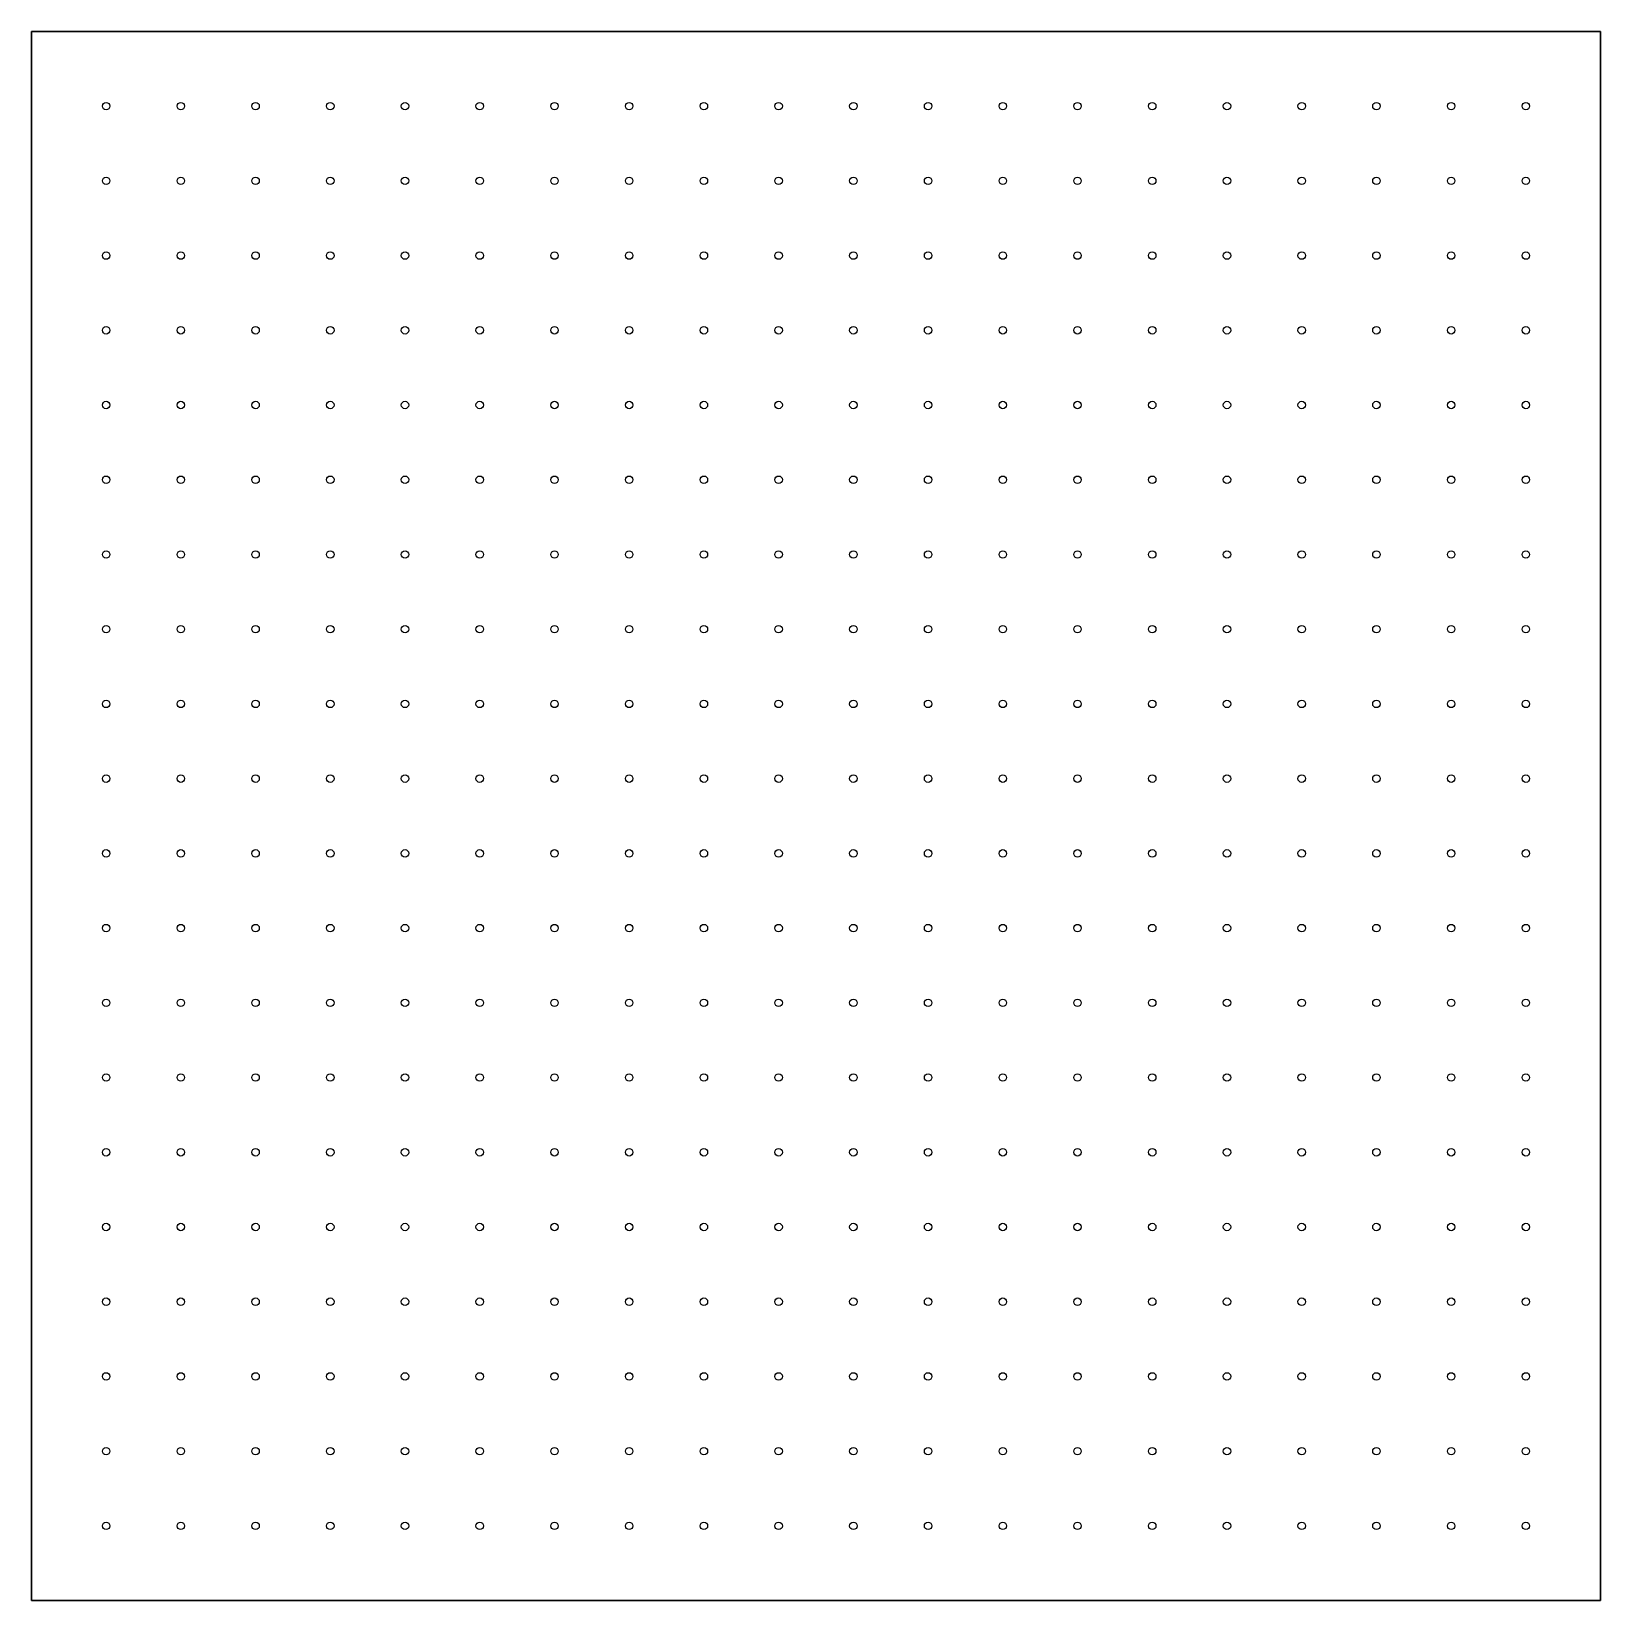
# Model space of a CAD drawing. Header units: millimetres. Extents: x -210 to 0, y -210 to 0.
import ezdxf

# ---------------------------------------------------------------- set-up
doc = ezdxf.new("R2010")
doc.units = ezdxf.units.MM
doc.layers.get('0').update_dxf_attribs({"linetype": 'CONTINUOUS'})

msp = doc.modelspace()

# ---------------------------------------------------------------- linework, layer by layer
for points in [[(-210, -210), (0, -210), (0, 0), (-210, 0)], [(0, -210), (-210, -210), (-210, 0), (0, 0)]]:
    msp.add_lwpolyline(points, close=True)
for centre in [(-200, -10), (-200, -10), (-190, -10), (-190, -10), (-180, -10), (-180, -10), (-170, -10), (-170, -10), (-160, -10), (-160, -10), (-150, -10), (-150, -10), (-140, -10), (-140, -10), (-130, -10), (-130, -10), (-120, -10), (-120, -10), (-110, -10), (-110, -10), (-100, -10), (-100, -10), (-90, -10), (-90, -10), (-80, -10), (-80, -10), (-70, -10), (-70, -10), (-60, -10), (-60, -10), (-50, -10), (-50, -10), (-40, -10), (-40, -10), (-30, -10), (-30, -10), (-20, -10), (-20, -10), (-10, -10), (-10, -10), (-200, -20), (-200, -20), (-190, -20), (-190, -20), (-180, -20), (-180, -20), (-170, -20), (-170, -20), (-160, -20), (-160, -20), (-150, -20), (-150, -20), (-140, -20), (-140, -20), (-130, -20), (-130, -20), (-120, -20), (-120, -20), (-110, -20), (-110, -20), (-100, -20), (-100, -20), (-90, -20), (-90, -20), (-80, -20), (-80, -20), (-70, -20), (-70, -20), (-60, -20), (-60, -20), (-50, -20), (-50, -20), (-40, -20), (-40, -20), (-30, -20), (-30, -20), (-20, -20), (-20, -20), (-10, -20), (-10, -20), (-200, -30), (-200, -30), (-190, -30), (-190, -30), (-180, -30), (-180, -30), (-170, -30), (-170, -30), (-160, -30), (-160, -30), (-150, -30), (-150, -30), (-140, -30), (-140, -30), (-130, -30), (-130, -30), (-120, -30), (-120, -30), (-110, -30), (-110, -30), (-100, -30), (-100, -30), (-90, -30), (-90, -30), (-80, -30), (-80, -30), (-70, -30), (-70, -30), (-60, -30), (-60, -30), (-50, -30), (-50, -30), (-40, -30), (-40, -30), (-30, -30), (-30, -30), (-20, -30), (-20, -30), (-10, -30), (-10, -30), (-200, -40), (-200, -40), (-190, -40), (-190, -40), (-180, -40), (-180, -40), (-170, -40), (-170, -40), (-160, -40), (-160, -40), (-150, -40), (-150, -40), (-140, -40), (-140, -40), (-130, -40), (-130, -40), (-120, -40), (-120, -40), (-110, -40), (-110, -40), (-100, -40), (-100, -40), (-90, -40), (-90, -40), (-80, -40), (-80, -40), (-70, -40), (-70, -40), (-60, -40), (-60, -40), (-50, -40), (-50, -40), (-40, -40), (-40, -40), (-30, -40), (-30, -40), (-20, -40), (-20, -40), (-10, -40), (-10, -40), (-200, -50), (-200, -50), (-190, -50), (-190, -50), (-180, -50), (-180, -50), (-170, -50), (-170, -50), (-160, -50), (-160, -50), (-150, -50), (-150, -50), (-140, -50), (-140, -50), (-130, -50), (-130, -50), (-120, -50), (-120, -50), (-110, -50), (-110, -50), (-100, -50), (-100, -50), (-90, -50), (-90, -50), (-80, -50), (-80, -50), (-70, -50), (-70, -50), (-60, -50), (-60, -50), (-50, -50), (-50, -50), (-40, -50), (-40, -50), (-30, -50), (-30, -50), (-20, -50), (-20, -50), (-10, -50), (-10, -50), (-200, -60), (-200, -60), (-190, -60), (-190, -60), (-180, -60), (-180, -60), (-170, -60), (-170, -60), (-160, -60), (-160, -60), (-150, -60), (-150, -60), (-140, -60), (-140, -60), (-130, -60), (-130, -60), (-120, -60), (-120, -60), (-110, -60), (-110, -60), (-100, -60), (-100, -60), (-90, -60), (-90, -60), (-80, -60), (-80, -60), (-70, -60), (-70, -60), (-60, -60), (-60, -60), (-50, -60), (-50, -60), (-40, -60), (-40, -60), (-30, -60), (-30, -60), (-20, -60), (-20, -60), (-10, -60), (-10, -60), (-200, -70), (-200, -70), (-190, -70), (-190, -70), (-180, -70), (-180, -70), (-170, -70), (-170, -70), (-160, -70), (-160, -70), (-150, -70), (-150, -70), (-140, -70), (-140, -70), (-130, -70), (-130, -70), (-120, -70), (-120, -70), (-110, -70), (-110, -70), (-100, -70), (-100, -70), (-90, -70), (-90, -70), (-80, -70), (-80, -70), (-70, -70), (-70, -70), (-60, -70), (-60, -70), (-50, -70), (-50, -70), (-40, -70), (-40, -70), (-30, -70), (-30, -70), (-20, -70), (-20, -70), (-10, -70), (-10, -70), (-200, -80), (-200, -80), (-190, -80), (-190, -80), (-180, -80), (-180, -80), (-170, -80), (-170, -80), (-160, -80), (-160, -80), (-150, -80), (-150, -80), (-140, -80), (-140, -80), (-130, -80), (-130, -80), (-120, -80), (-120, -80), (-110, -80), (-110, -80), (-100, -80), (-100, -80), (-90, -80), (-90, -80), (-80, -80), (-80, -80), (-70, -80), (-70, -80), (-60, -80), (-60, -80), (-50, -80), (-50, -80), (-40, -80), (-40, -80), (-30, -80), (-30, -80), (-20, -80), (-20, -80), (-10, -80), (-10, -80), (-200, -90), (-200, -90), (-190, -90), (-190, -90), (-180, -90), (-180, -90), (-170, -90), (-170, -90), (-160, -90), (-160, -90), (-150, -90), (-150, -90), (-140, -90), (-140, -90), (-130, -90), (-130, -90), (-120, -90), (-120, -90), (-110, -90), (-110, -90), (-100, -90), (-100, -90), (-90, -90), (-90, -90), (-80, -90), (-80, -90), (-70, -90), (-70, -90), (-60, -90), (-60, -90), (-50, -90), (-50, -90), (-40, -90), (-40, -90), (-30, -90), (-30, -90), (-20, -90), (-20, -90), (-10, -90), (-10, -90), (-200, -100), (-200, -100), (-190, -100), (-190, -100), (-180, -100), (-180, -100), (-170, -100), (-170, -100), (-160, -100), (-160, -100), (-150, -100), (-150, -100), (-140, -100), (-140, -100), (-130, -100), (-130, -100), (-120, -100), (-120, -100), (-110, -100), (-110, -100), (-100, -100), (-100, -100), (-90, -100), (-90, -100), (-80, -100), (-80, -100), (-70, -100), (-70, -100), (-60, -100), (-60, -100), (-50, -100), (-50, -100), (-40, -100), (-40, -100), (-30, -100), (-30, -100), (-20, -100), (-20, -100), (-10, -100), (-10, -100), (-200, -110), (-200, -110), (-190, -110), (-190, -110), (-180, -110), (-180, -110), (-170, -110), (-170, -110), (-160, -110), (-160, -110), (-150, -110), (-150, -110), (-140, -110), (-140, -110), (-130, -110), (-130, -110), (-120, -110), (-120, -110), (-110, -110), (-110, -110), (-100, -110), (-100, -110), (-90, -110), (-90, -110), (-80, -110), (-80, -110), (-70, -110), (-70, -110), (-60, -110), (-60, -110), (-50, -110), (-50, -110), (-40, -110), (-40, -110), (-30, -110), (-30, -110), (-20, -110), (-20, -110), (-10, -110), (-10, -110), (-200, -120), (-200, -120), (-190, -120), (-190, -120), (-180, -120), (-180, -120), (-170, -120), (-170, -120), (-160, -120), (-160, -120), (-150, -120), (-150, -120), (-140, -120), (-140, -120), (-130, -120), (-130, -120), (-120, -120), (-120, -120), (-110, -120), (-110, -120), (-100, -120), (-100, -120), (-90, -120), (-90, -120), (-80, -120), (-80, -120), (-70, -120), (-70, -120), (-60, -120), (-60, -120), (-50, -120), (-50, -120), (-40, -120), (-40, -120), (-30, -120), (-30, -120), (-20, -120), (-20, -120), (-10, -120), (-10, -120), (-200, -130), (-200, -130), (-190, -130), (-190, -130), (-180, -130), (-180, -130), (-170, -130), (-170, -130), (-160, -130), (-160, -130), (-150, -130), (-150, -130), (-140, -130), (-140, -130), (-130, -130), (-130, -130), (-120, -130), (-120, -130), (-110, -130), (-110, -130), (-100, -130), (-100, -130), (-90, -130), (-90, -130), (-80, -130), (-80, -130), (-70, -130), (-70, -130), (-60, -130), (-60, -130), (-50, -130), (-50, -130), (-40, -130), (-40, -130), (-30, -130), (-30, -130), (-20, -130), (-20, -130), (-10, -130), (-10, -130), (-200, -140), (-200, -140), (-190, -140), (-190, -140), (-180, -140), (-180, -140), (-170, -140), (-170, -140), (-160, -140), (-160, -140), (-150, -140), (-150, -140), (-140, -140), (-140, -140), (-130, -140), (-130, -140), (-120, -140), (-120, -140), (-110, -140), (-110, -140), (-100, -140), (-100, -140), (-90, -140), (-90, -140), (-80, -140), (-80, -140), (-70, -140), (-70, -140), (-60, -140), (-60, -140), (-50, -140), (-50, -140), (-40, -140), (-40, -140), (-30, -140), (-30, -140), (-20, -140), (-20, -140), (-10, -140), (-10, -140), (-200, -150), (-200, -150), (-190, -150), (-190, -150), (-180, -150), (-180, -150), (-170, -150), (-170, -150), (-160, -150), (-160, -150), (-150, -150), (-150, -150), (-140, -150), (-140, -150), (-130, -150), (-130, -150), (-120, -150), (-120, -150), (-110, -150), (-110, -150), (-100, -150), (-100, -150), (-90, -150), (-90, -150), (-80, -150), (-80, -150), (-70, -150), (-70, -150), (-60, -150), (-60, -150), (-50, -150), (-50, -150), (-40, -150), (-40, -150), (-30, -150), (-30, -150), (-20, -150), (-20, -150), (-10, -150), (-10, -150), (-200, -160), (-200, -160), (-190, -160), (-190, -160), (-180, -160), (-180, -160), (-170, -160), (-170, -160), (-160, -160), (-160, -160), (-150, -160), (-150, -160), (-140, -160), (-140, -160), (-130, -160), (-130, -160), (-120, -160), (-120, -160), (-110, -160), (-110, -160), (-100, -160), (-100, -160), (-90, -160), (-90, -160), (-80, -160), (-80, -160), (-70, -160), (-70, -160), (-60, -160), (-60, -160), (-50, -160), (-50, -160), (-40, -160), (-40, -160), (-30, -160), (-30, -160), (-20, -160), (-20, -160), (-10, -160), (-10, -160), (-200, -170), (-200, -170), (-190, -170), (-190, -170), (-180, -170), (-180, -170), (-170, -170), (-170, -170), (-160, -170), (-160, -170), (-150, -170), (-150, -170), (-140, -170), (-140, -170), (-130, -170), (-130, -170), (-120, -170), (-120, -170), (-110, -170), (-110, -170), (-100, -170), (-100, -170), (-90, -170), (-90, -170), (-80, -170), (-80, -170), (-70, -170), (-70, -170), (-60, -170), (-60, -170), (-50, -170), (-50, -170), (-40, -170), (-40, -170), (-30, -170), (-30, -170), (-20, -170), (-20, -170), (-10, -170), (-10, -170), (-200, -180), (-200, -180), (-190, -180), (-190, -180), (-180, -180), (-180, -180), (-170, -180), (-170, -180), (-160, -180), (-160, -180), (-150, -180), (-150, -180), (-140, -180), (-140, -180), (-130, -180), (-130, -180), (-120, -180), (-120, -180), (-110, -180), (-110, -180), (-100, -180), (-100, -180), (-90, -180), (-90, -180), (-80, -180), (-80, -180), (-70, -180), (-70, -180), (-60, -180), (-60, -180), (-50, -180), (-50, -180), (-40, -180), (-40, -180), (-30, -180), (-30, -180), (-20, -180), (-20, -180), (-10, -180), (-10, -180), (-200, -190), (-200, -190), (-190, -190), (-190, -190), (-180, -190), (-180, -190), (-170, -190), (-170, -190), (-160, -190), (-160, -190), (-150, -190), (-150, -190), (-140, -190), (-140, -190), (-130, -190), (-130, -190), (-120, -190), (-120, -190), (-110, -190), (-110, -190), (-100, -190), (-100, -190), (-90, -190), (-90, -190), (-80, -190), (-80, -190), (-70, -190), (-70, -190), (-60, -190), (-60, -190), (-50, -190), (-50, -190), (-40, -190), (-40, -190), (-30, -190), (-30, -190), (-20, -190), (-20, -190), (-10, -190), (-10, -190), (-200, -200), (-200, -200), (-190, -200), (-190, -200), (-180, -200), (-180, -200), (-170, -200), (-170, -200), (-160, -200), (-160, -200), (-150, -200), (-150, -200), (-140, -200), (-140, -200), (-130, -200), (-130, -200), (-120, -200), (-120, -200), (-110, -200), (-110, -200), (-100, -200), (-100, -200), (-90, -200), (-90, -200), (-80, -200), (-80, -200), (-70, -200), (-70, -200), (-60, -200), (-60, -200), (-50, -200), (-50, -200), (-40, -200), (-40, -200), (-30, -200), (-30, -200), (-20, -200), (-20, -200), (-10, -200), (-10, -200)]:
    msp.add_circle(centre, 0.5)

doc.saveas('drawing.dxf')
